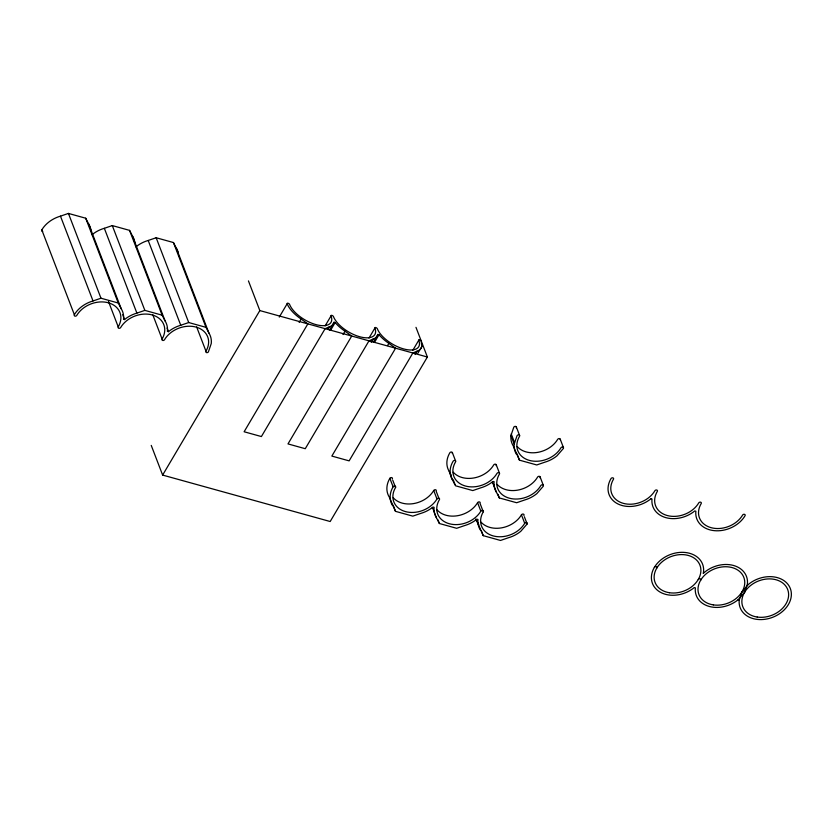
<?xml version="1.0" encoding="UTF-8"?>
<svg xmlns="http://www.w3.org/2000/svg" width="833" height="833" viewBox="0 0 833 833"><rect width="100%" height="100%" fill="white"/><g stroke="black" fill="none" stroke-linecap="round" stroke-linejoin="round"><path stroke-width="1.25" d="M417.854 353.254L421.8 346.58L421.196 340.905A1.416 0.656 30.6 0 0 419.645 339.718A1.416 0.656 30.6 0 0 418.76 340.228A24.022 11.11 30.6 0 1 403.578 348.902A24.022 11.11 30.6 0 1 377.328 328.743A1.416 0.656 30.6 0 0 375.787 327.556A1.416 0.656 30.6 0 0 374.892 328.067A24.022 11.11 30.6 0 1 359.71 336.74A24.022 11.11 30.6 0 1 333.46 316.582A1.416 0.656 30.6 0 0 331.919 315.395A1.416 0.656 30.6 0 0 331.024 315.905A24.022 11.11 30.6 0 1 315.842 324.578A24.022 11.11 30.6 0 1 289.592 304.42A1.416 0.656 30.6 0 0 288.051 303.243A1.416 0.656 30.6 0 0 287.156 303.753L279.274 317.092M516.522 454.422A26.854 20.565 -21 0 1 514.2 443.979L517.074 435.649A1.416 1.083 -21 0 1 518.928 434.909A1.416 1.083 -21 0 1 519.511 436.325A24.022 18.399 -21 0 0 529.382 460.399A24.022 18.399 -21 0 0 560.932 447.81A1.416 1.083 -21 0 1 562.796 447.061A1.416 1.083 -21 0 1 563.368 448.477L556.975 455.838A26.854 20.565 -21 0 1 544.709 462.232L536.754 464.96L519.469 460.17L513.263 445.936A26.854 20.565 -21 0 1 510.941 435.503L513.815 427.162A1.416 1.083 -21 0 1 515.669 426.423A1.416 1.083 -21 0 1 516.252 427.839M739.225 600.031L742.099 591.701L748.492 584.339A26.854 20.565 -21 0 1 788.945 585.755A26.854 20.565 -21 0 1 769.734 618.284A26.854 20.565 -21 0 1 739.225 600.031L738.132 599.729A26.854 20.565 -21 0 1 709.268 606.455A26.854 20.565 -21 0 1 695.357 587.869L694.264 587.567A26.854 20.565 -21 0 1 653.811 586.151A26.854 20.565 -21 0 1 673.033 553.633A26.854 20.565 -21 0 1 703.541 571.886L703.239 573.448L704.624 572.188A26.854 20.565 -21 0 1 733.488 565.461A26.854 20.565 -21 0 1 747.399 584.037L744.535 592.367L738.132 599.729M329.462 330.045L334.095 322.204L335.158 322.558A26.854 12.412 30.6 0 0 344.987 331.201L351.724 336.043L287.989 443.916L305.263 448.706L368.998 340.832L373.174 339.01A26.854 12.412 30.6 0 0 377.932 334.418L379.015 334.72A26.854 12.412 30.6 0 0 388.855 343.363L395.592 348.204L331.846 456.078L349.131 460.868L412.866 352.994L417.041 351.172A26.854 12.412 30.6 0 0 421.8 346.58M377.932 334.418L373.33 342.207M415.979 327.338L427.381 357.013L330.18 521.52L162.633 475.081L259.834 310.574L248.442 280.898M299.151 322.381L301.119 319.039A26.854 12.412 30.6 0 1 287.156 303.753M325.109 325.922L331.024 315.905M327.994 329.077L329.306 326.859A26.854 12.412 30.6 0 0 334.064 322.256M330.555 330.347L335.158 322.558M343.019 334.533L344.987 331.201M368.977 338.073L374.892 328.067M371.206 342.353L373.174 339.01M374.423 342.509L379.015 334.72M387.543 345.58L388.855 343.363M412.845 350.235L418.76 340.228M415.073 354.514L417.041 351.172M524.353 516.71L527.143 523.978L520.75 531.339A26.854 20.565 -21 0 1 508.474 537.733L500.518 540.45L483.244 535.661L477.038 521.437A26.854 20.565 -21 0 1 475.799 519.042M124.513 319.58L124.617 319.508A26.854 20.565 -21 0 1 136.893 313.114L144.848 310.386L162.123 315.176L165.08 320.924A26.854 20.565 -21 0 1 167.402 331.367L168.485 331.669A26.854 20.565 -21 0 1 180.751 325.266L188.716 322.548L205.99 327.338L208.937 333.085A26.854 20.565 -21 0 1 211.259 343.519L208.396 351.859A1.416 1.083 -21 0 1 206.532 352.598A1.416 1.083 -21 0 1 205.959 351.182A24.022 18.399 -21 0 0 196.078 327.098A24.022 18.399 -21 0 0 164.528 339.697A1.416 1.083 -21 0 1 162.674 340.437A1.416 1.083 -21 0 1 162.091 339.021A24.022 18.399 -21 0 0 152.21 314.936A24.022 18.399 -21 0 0 120.66 327.536A1.416 1.083 -21 0 1 118.807 328.275A1.416 1.083 -21 0 1 118.224 326.859A24.022 18.399 -21 0 0 108.342 302.785A24.022 18.399 -21 0 0 76.792 315.374A1.416 1.083 -21 0 1 74.939 316.124A1.416 1.083 -21 0 1 74.356 314.697L41.806 229.898A26.854 20.565 -21 0 1 60.476 216.153L68.431 213.425L85.705 218.215L88.662 223.962L121.212 308.762A26.854 20.565 -21 0 1 123.534 319.206L124.513 319.58L122.763 314.655M329.306 326.859L325.13 328.671L261.395 436.554L244.121 431.765L307.856 323.881L301.119 319.039M92.067 234.708A26.854 20.565 -21 0 1 104.333 228.304L112.299 225.587L129.573 230.377L132.52 236.124L165.08 320.924M135.935 246.86A26.854 20.565 -21 0 1 148.201 240.466L156.156 237.749L173.441 242.538L176.388 248.286A26.854 20.565 -21 0 1 178.429 253.253M74.356 314.697A26.854 20.565 -21 0 1 93.025 300.952L100.98 298.224L118.255 303.014L121.212 308.762M259.834 310.574L427.381 357.013M499.363 497.947L516.647 502.736L524.603 500.008A26.854 20.565 -21 0 0 536.869 493.615L543.262 486.253A1.416 1.083 -21 0 0 542.689 484.837A1.416 1.083 -21 0 0 540.825 485.587A24.022 18.399 -21 0 1 509.275 498.176A24.022 18.399 -21 0 1 499.404 474.102A1.416 1.083 -21 0 0 498.821 472.686A1.416 1.083 -21 0 0 496.968 473.425A24.022 18.399 -21 0 1 465.418 486.024A24.022 18.399 -21 0 1 455.536 461.94A1.416 1.083 -21 0 0 454.953 460.524A1.416 1.083 -21 0 0 453.1 461.263A26.854 20.565 -21 0 0 452.548 480.037L455.505 485.785L472.78 490.575L480.735 487.846A26.854 20.565 -21 0 0 493.001 481.453L494.094 481.651A26.854 20.565 -21 0 0 496.416 492.199L499.363 497.947L497.967 494.313M392.291 479.027A1.416 1.083 -21 0 0 391.708 477.611A1.416 1.083 -21 0 0 389.854 478.35A26.854 20.565 -21 0 0 389.303 497.124L395.508 511.347L412.793 516.137L420.748 513.409A26.854 20.565 -21 0 0 433.014 507.016L434.097 507.318A26.854 20.565 -21 0 0 436.43 517.762L439.376 523.509L456.651 528.299L464.616 525.571A26.854 20.565 -21 0 0 476.882 519.178L477.965 519.48A26.854 20.565 -21 0 0 480.287 529.913M492.293 482.14A26.854 20.565 -21 0 0 493.157 483.713L494.344 486.014M477.038 521.437L478.808 524.884M452.277 453.464A1.416 1.083 -21 0 0 451.694 452.048A1.416 1.083 -21 0 0 449.841 452.788A26.854 20.565 -21 0 0 449.289 471.561L451.07 475.008M560.213 439.137L563.462 447.623M540.107 476.913L543.355 485.4M516.345 426.985L519.605 435.461M511.233 433.931L514.492 442.406M510.941 435.503L514.2 443.979M517.147 454.11L519.469 460.17M480.995 522.093A24.022 18.399 -21 0 0 521.448 514.825L524.707 523.301A24.022 18.399 -21 0 1 493.157 535.9A24.022 18.399 -21 0 1 483.275 511.826A1.416 1.083 -21 0 0 482.692 510.4A1.416 1.083 -21 0 0 480.839 511.15A24.022 18.399 -21 0 1 449.289 523.738A24.022 18.399 -21 0 1 439.408 499.665A1.416 1.083 -21 0 0 438.835 498.249A1.416 1.083 -21 0 0 436.971 498.988A24.022 18.399 -21 0 1 405.421 511.587A24.022 18.399 -21 0 1 395.55 487.503A1.416 1.083 -21 0 0 394.967 486.087A1.416 1.083 -21 0 0 393.114 486.826A26.854 20.565 -21 0 0 392.562 505.6M496.239 464.762L499.498 473.238M493.157 483.713L496.416 492.199M483.275 511.826L480.027 503.34A1.416 1.083 -21 0 0 479.444 501.924A1.416 1.083 -21 0 0 477.58 502.663A24.022 18.399 -21 0 1 437.127 509.931M477.58 502.663L480.839 511.15M452.371 452.6L455.63 461.076M481.38 530.819L483.244 535.661M453.173 479.725L455.037 484.577M449.289 471.561L452.548 480.037M438.949 498.446L436.159 491.178A1.416 1.083 -21 0 0 435.576 489.762A1.416 1.083 -21 0 0 433.722 490.512A24.022 18.399 -21 0 1 393.259 497.78M433.722 490.512L436.971 498.988M437.981 519.875L439.376 523.509M436.43 517.762L433.17 509.275A26.854 20.565 -21 0 1 432.296 507.703M392.76 480.235L395.55 487.503M389.854 478.35L393.114 486.826M393.186 505.287L395.508 511.347M176.388 248.286L208.937 333.085M173.441 242.538L205.99 327.338M196.65 326.952L205.959 351.182M156.156 237.749L188.716 322.548M148.201 240.466L180.751 325.266M129.573 230.377L162.123 315.176M167.089 328.025L168.485 331.669M152.793 314.791L162.091 339.021M112.299 225.587L144.848 310.386M104.333 228.304L136.893 313.114M85.705 218.215L118.255 303.014M108.457 301.421L118.224 326.859M68.431 213.425L100.98 298.224M151.242 445.405L162.633 475.081M60.476 216.153L93.025 300.952M654.363 567.377A1.416 1.083 -21 0 1 656.217 566.638A1.416 1.083 -21 0 1 656.8 568.054M742.099 591.701A1.416 1.083 -21 0 1 743.952 590.951A1.416 1.083 -21 0 1 744.535 592.367M698.231 579.539A1.416 1.083 -21 0 1 700.084 578.8A1.416 1.083 -21 0 1 700.668 580.216M517.231 446.592A24.022 18.399 -21 0 0 557.683 439.324A1.416 1.083 -21 0 1 560.245 439.709M453.256 472.217A24.022 18.399 -21 0 0 493.709 464.939A1.416 1.083 -21 0 1 495.562 464.2A1.416 1.083 -21 0 1 496.145 465.616M497.124 484.369A24.022 18.399 -21 0 0 537.577 477.101A1.416 1.083 -21 0 1 539.43 476.361A1.416 1.083 -21 0 1 540.013 477.778M42.722 231.366A1.416 1.083 -21 0 1 41.806 229.898M132.52 236.124A26.854 20.565 -21 0 1 134.852 242.882M88.662 223.962A26.854 20.565 -21 0 1 90.984 230.72M524.707 523.301A1.416 1.083 -21 0 1 526.56 522.562A1.416 1.083 -21 0 1 527.143 523.978M521.448 514.825A1.416 1.083 -21 0 1 523.311 514.086A1.416 1.083 -21 0 1 523.884 515.502M651.021 498.707L650.917 498.78A26.854 20.565 -21 0 1 617.763 503.861A26.854 20.565 -21 0 1 611.016 478.59A1.416 1.083 -21 0 1 612.869 477.85A1.416 1.083 -21 0 1 613.452 479.267A24.022 18.399 -21 0 0 623.323 503.351A24.022 18.399 -21 0 0 654.873 490.752A1.416 1.083 -21 0 1 656.737 490.012A1.416 1.083 -21 0 1 657.31 491.428A24.022 18.399 -21 0 0 667.191 515.512A24.022 18.399 -21 0 0 698.741 502.913A1.416 1.083 -21 0 1 700.595 502.174A1.416 1.083 -21 0 1 701.178 503.59A24.022 18.399 -21 0 0 711.059 527.664A24.022 18.399 -21 0 0 742.609 515.075A1.416 1.083 -21 0 1 744.463 514.325A1.416 1.083 -21 0 1 745.046 515.742A26.854 20.565 -21 0 1 714.537 530.683A26.854 20.565 -21 0 1 695.867 511.243L694.784 510.941A26.854 20.565 -21 0 1 665.921 517.668A26.854 20.565 -21 0 1 652 499.082L651.021 498.707M669.472 592.732A24.022 18.399 -21 0 0 700.543 567.19A24.022 18.399 -21 0 0 662.527 561.473A24.022 18.399 -21 0 0 669.472 592.732M757.207 617.045A24.022 18.399 -21 0 0 788.278 591.503A24.022 18.399 -21 0 0 750.252 585.786A24.022 18.399 -21 0 0 757.207 617.045M713.34 604.883A24.022 18.399 -21 0 0 744.41 579.341A24.022 18.399 -21 0 0 706.384 573.635A24.022 18.399 -21 0 0 713.34 604.883"/></g></svg>
